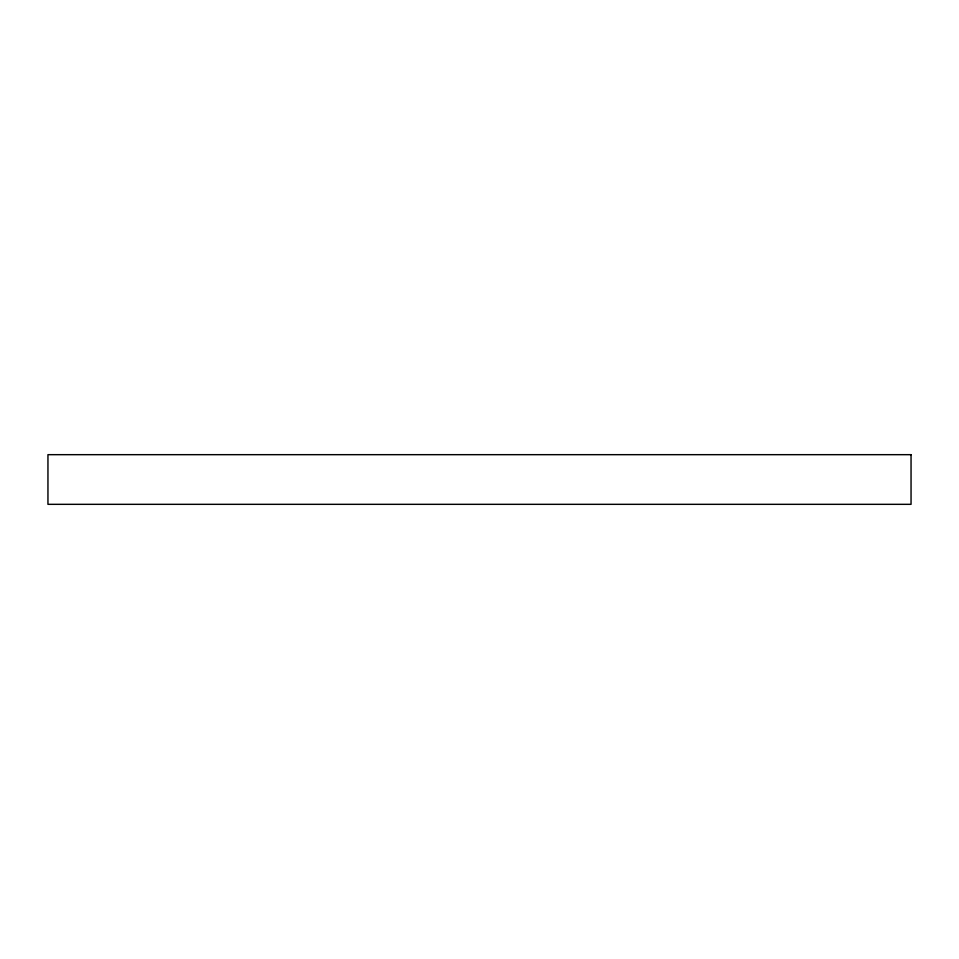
<?xml version="1.0" encoding="UTF-8"?>
<svg xmlns="http://www.w3.org/2000/svg" width="959" height="959" viewBox="0 0 959 959"><rect width="100%" height="100%" fill="white"/><g stroke="black" fill="none" stroke-linecap="round" stroke-linejoin="round"><path stroke-width="1.44" d="M911.05 454.674L47.95 454.674L47.95 504.326L911.05 504.326L911.05 454.674"/></g></svg>
